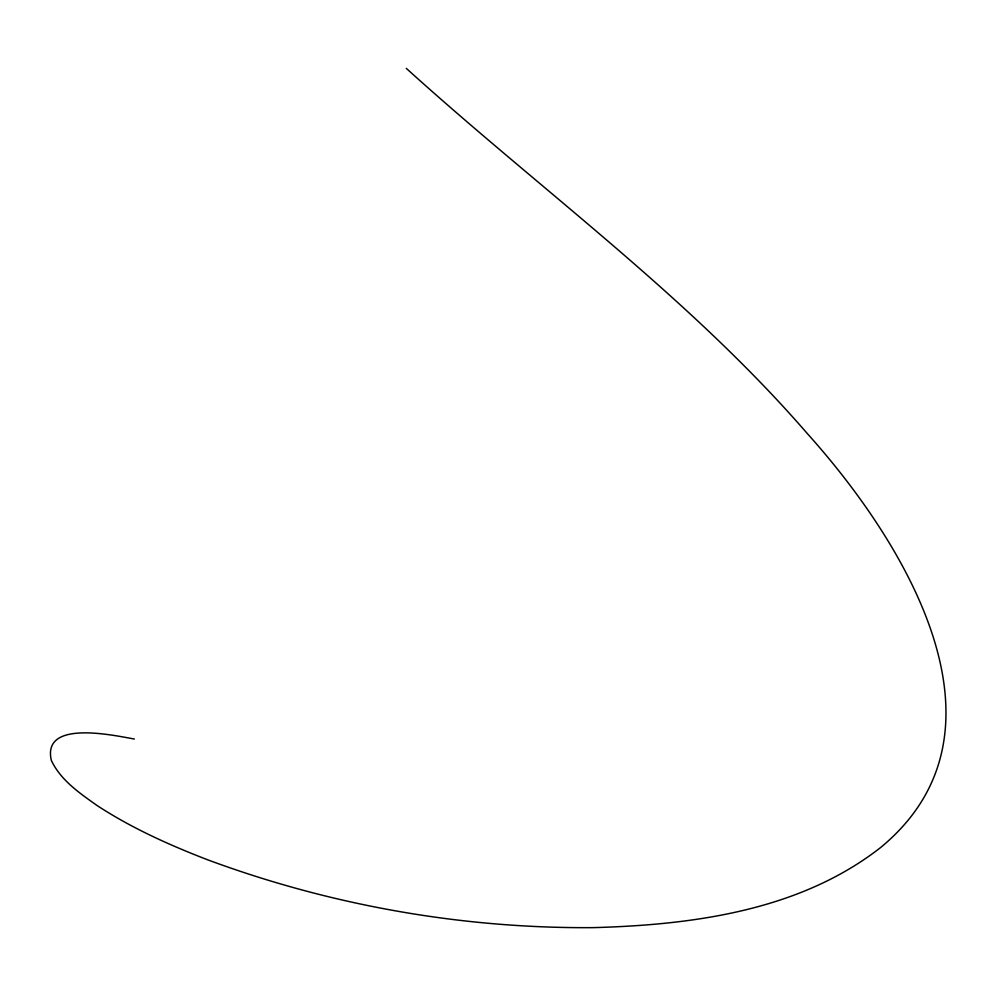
<?xml version="1.0" encoding="UTF-8"?>
<svg xmlns="http://www.w3.org/2000/svg" width="996" height="996" viewBox="0 0 996 996"><rect width="100%" height="100%" fill="white"/><g stroke="black" fill="none" stroke-linecap="round" stroke-linejoin="round"><path stroke-width="1.49" d="M134.36 739.02C114.204 735.534 41.695 719.087 51.344 760.458C60.706 780.279 79.655 793.152 96.998 805.465C131.534 828.062 169.382 845.044 207.803 859.859C330.772 905.414 462.132 928.621 593.267 927.637C692.855 924.898 799.776 910.693 880.638 847.521C1023.203 729.919 901.604 538.55 807.632 433.92C688.647 296.509 540.355 189.825 406.293 68.363"/></g></svg>
